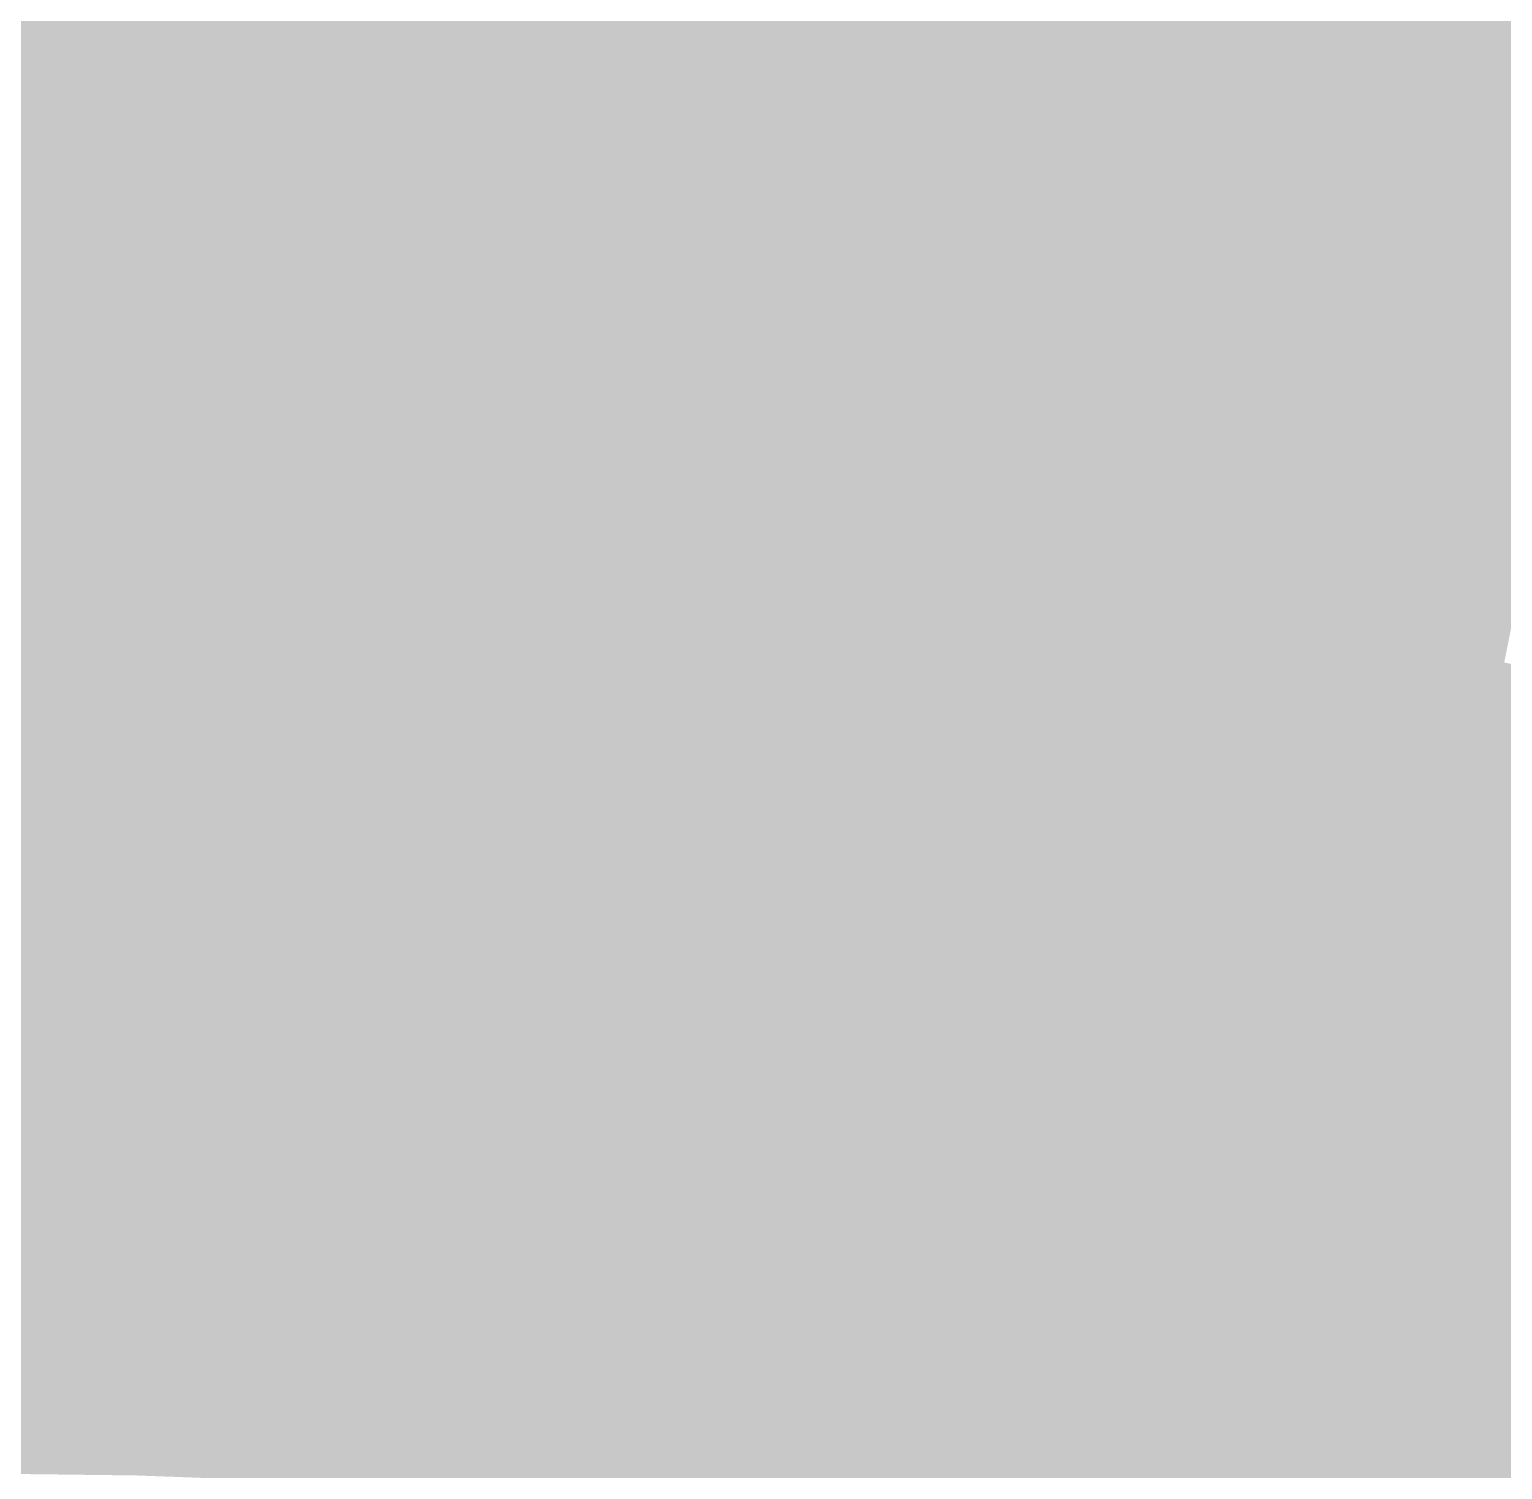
# Model space of a CAD drawing. Header units: inches. Extents: x -266 to 784, y -170 to 213.
# Drawn here: x 1.04 to 25.53, y 115.06 to 139.01 of the extents above; entities that cross this region are included whole.
import ezdxf

# ---------------------------------------------------------------- set-up
doc = ezdxf.new("R2010")
doc.units = ezdxf.units.IN
doc.header["$MEASUREMENT"] = 0

msp = doc.modelspace()

# ---------------------------------------------------------------- linework, layer by layer
at = {"color": 77, "true_color": 0x667f3f}
msp.add_solid([(13.7224, 139.325862), (13.820417, 140.321046), (17.137495, 138.947135), (17.259905, 139.939614)], dxfattribs=at)
at = {"color": 77, "true_color": 0x657b3d}
msp.add_solid([(20.688997, 139.473888), (20.835727, 140.463064), (24.105626, 138.924148), (24.276588, 139.909425)], dxfattribs=at)
at = {"color": 77, "true_color": 0x638341}
msp.add_solid([(0, 139), (0, 140), (3.411231, 138.958136), (3.435772, 139.957835)], dxfattribs=at)
at = {"color": 77, "true_color": 0x658341}
msp.add_solid([(3.411231, 138.958136), (3.435772, 139.957835), (6.820407, 138.832568), (6.869474, 139.831364)], dxfattribs=at)
at = {"color": 77, "true_color": 0x668341}
msp.add_solid([(6.820407, 138.832568), (6.869474, 139.831364), (10.225474, 138.623373), (10.299039, 139.620664)], dxfattribs=at)
at = {"color": 67, "true_color": 0x687f3f}
msp.add_solid([(17.137495, 138.947135), (17.259905, 139.939614), (20.542266, 138.484711), (20.688997, 139.473888)], dxfattribs=at)
at = {"color": 67, "true_color": 0x677b3d}
msp.add_solid([(24.105626, 138.924148), (24.276588, 139.909425), (27.507735, 138.290725), (27.702826, 139.27151)], dxfattribs=at)
at = {"color": 67, "true_color": 0x688341}
msp.add_solid([(10.225474, 138.623373), (10.299039, 139.620664), (13.624383, 138.330677), (13.7224, 139.325862)], dxfattribs=at)
at = {"color": 67, "true_color": 0x698341}
msp.add_solid([(13.624383, 138.330677), (13.7224, 139.325862), (17.015084, 137.954655), (17.137495, 138.947135)], dxfattribs=at)
at = {"color": 67, "true_color": 0x697f3f}
msp.add_solid([(20.542266, 138.484711), (20.688997, 139.473888), (23.934664, 137.93887), (24.105626, 138.924148)], dxfattribs=at)
at = {"color": 77, "true_color": 0x668843}
msp.add_solid([(0, 138), (0, 139), (3.38669, 137.958437), (3.411231, 138.958136)], dxfattribs=at)
at = {"color": 67, "true_color": 0x688843}
msp.add_solid([(3.38669, 137.958437), (3.411231, 138.958136), (6.771339, 137.833773), (6.820407, 138.832568)], dxfattribs=at)
at = {"color": 67, "true_color": 0x6b8341}
msp.add_solid([(17.015084, 137.954655), (17.137495, 138.947135), (20.395536, 137.495535), (20.542266, 138.484711)], dxfattribs=at)
at = {"color": 67, "true_color": 0x6a7f3f}
msp.add_solid([(23.934664, 137.93887), (24.105626, 138.924148), (27.312645, 137.309939), (27.507735, 138.290725)], dxfattribs=at)
at = {"color": 67, "true_color": 0x6a8843}
msp.add_solid([(6.771339, 137.833773), (6.820407, 138.832568), (10.15191, 137.626083), (10.225474, 138.623373)], dxfattribs=at)
at = {"color": 67, "true_color": 0x6b8843}
msp.add_solid([(10.15191, 137.626083), (10.225474, 138.623373), (13.526365, 137.335492), (13.624383, 138.330677)], dxfattribs=at)
at = {"color": 67, "true_color": 0x6d8341}
msp.add_solid([(20.395536, 137.495535), (20.542266, 138.484711), (23.763703, 136.953592), (23.934664, 137.93887)], dxfattribs=at)
at = {"color": 67, "true_color": 0x6d8843}
msp.add_solid([(13.526365, 137.335492), (13.624383, 138.330677), (16.892673, 136.962176), (17.015084, 137.954655)], dxfattribs=at)
at = {"color": 67, "true_color": 0x6a8c45}
msp.add_solid([(0, 137), (0, 138), (3.362148, 136.958738), (3.38669, 137.958437)], dxfattribs=at)
at = {"color": 67, "true_color": 0x6b8c45}
msp.add_solid([(3.362148, 136.958738), (3.38669, 137.958437), (6.722271, 136.834977), (6.771339, 137.833773)], dxfattribs=at)
at = {"color": 67, "true_color": 0x6e8843}
msp.add_solid([(16.892673, 136.962176), (17.015084, 137.954655), (20.248805, 136.506358), (20.395536, 137.495535)], dxfattribs=at)
at = {"color": 67, "true_color": 0x6e8341}
msp.add_solid([(23.763703, 136.953592), (23.934664, 137.93887), (27.117555, 136.329154), (27.312645, 137.309939)], dxfattribs=at)
at = {"color": 67, "true_color": 0x6d8c45}
msp.add_solid([(6.722271, 136.834977), (6.771339, 137.833773), (10.078345, 136.628793), (10.15191, 137.626083)], dxfattribs=at)
at = {"color": 67, "true_color": 0x6f8c45}
msp.add_solid([(10.078345, 136.628793), (10.15191, 137.626083), (13.428348, 136.340308), (13.526365, 137.335492)], dxfattribs=at)
at = {"color": 67, "true_color": 0x708843}
msp.add_solid([(20.248805, 136.506358), (20.395536, 137.495535), (23.592741, 135.968315), (23.763703, 136.953592)], dxfattribs=at)
at = {"color": 67, "true_color": 0x708c45}
msp.add_solid([(13.428348, 136.340308), (13.526365, 137.335492), (16.770263, 135.969696), (16.892673, 136.962176)], dxfattribs=at)
at = {"color": 75, "true_color": 0x6d9048}
msp.add_solid([(0, 136), (0, 137), (3.337607, 135.959039), (3.362148, 136.958738)], dxfattribs=at)
at = {"color": 75, "true_color": 0x6f9048}
msp.add_solid([(3.337607, 135.959039), (3.362148, 136.958738), (6.673204, 135.836182), (6.722271, 136.834977)], dxfattribs=at)
at = {"color": 67, "true_color": 0x728c45}
msp.add_solid([(16.770263, 135.969696), (16.892673, 136.962176), (20.102075, 135.517182), (20.248805, 136.506358)], dxfattribs=at)
at = {"color": 67, "true_color": 0x728843}
msp.add_solid([(23.592741, 135.968315), (23.763703, 136.953592), (26.922464, 135.348369), (27.117555, 136.329154)], dxfattribs=at)
at = {"color": 75, "true_color": 0x709048}
msp.add_solid([(6.673204, 135.836182), (6.722271, 136.834977), (10.004781, 135.631502), (10.078345, 136.628793)], dxfattribs=at)
at = {"color": 75, "true_color": 0x729048}
msp.add_solid([(10.004781, 135.631502), (10.078345, 136.628793), (13.330331, 135.345123), (13.428348, 136.340308)], dxfattribs=at)
at = {"color": 75, "true_color": 0x748c45}
msp.add_solid([(20.102075, 135.517182), (20.248805, 136.506358), (23.421779, 134.983037), (23.592741, 135.968315)], dxfattribs=at)
at = {"color": 75, "true_color": 0x749048}
msp.add_solid([(13.330331, 135.345123), (13.428348, 136.340308), (16.647852, 134.977217), (16.770263, 135.969696)], dxfattribs=at)
at = {"color": 75, "true_color": 0x70944a}
msp.add_solid([(0, 135), (0, 136), (3.313066, 134.959341), (3.337607, 135.959039)], dxfattribs=at)
at = {"color": 75, "true_color": 0x72944a}
msp.add_solid([(3.313066, 134.959341), (3.337607, 135.959039), (6.624136, 134.837387), (6.673204, 135.836182)], dxfattribs=at)
at = {"color": 75, "true_color": 0x759048}
msp.add_solid([(16.647852, 134.977217), (16.770263, 135.969696), (19.955345, 134.528005), (20.102075, 135.517182)], dxfattribs=at)
at = {"color": 75, "true_color": 0x758c45}
msp.add_solid([(23.421779, 134.983037), (23.592741, 135.968315), (26.727374, 134.367583), (26.922464, 135.348369)], dxfattribs=at)
at = {"color": 75, "true_color": 0x74944a}
msp.add_solid([(6.624136, 134.837387), (6.673204, 135.836182), (9.931216, 134.634212), (10.004781, 135.631502)], dxfattribs=at)
at = {"color": 75, "true_color": 0x75944a}
msp.add_solid([(9.931216, 134.634212), (10.004781, 135.631502), (13.232314, 134.349938), (13.330331, 135.345123)], dxfattribs=at)
at = {"color": 75, "true_color": 0x779048}
msp.add_solid([(19.955345, 134.528005), (20.102075, 135.517182), (23.250817, 133.997759), (23.421779, 134.983037)], dxfattribs=at)
at = {"color": 75, "true_color": 0x77944a}
msp.add_solid([(13.232314, 134.349938), (13.330331, 135.345123), (16.525441, 133.984737), (16.647852, 134.977217)], dxfattribs=at)
at = {"color": 75, "true_color": 0x73994c}
msp.add_solid([(0, 134), (0, 135), (3.288525, 133.959642), (3.313066, 134.959341)], dxfattribs=at)
at = {"color": 75, "true_color": 0x75994c}
msp.add_solid([(3.288525, 133.959642), (3.313066, 134.959341), (6.575068, 133.838591), (6.624136, 134.837387)], dxfattribs=at)
at = {"color": 75, "true_color": 0x79944a}
msp.add_solid([(16.525441, 133.984737), (16.647852, 134.977217), (19.808614, 133.538829), (19.955345, 134.528005)], dxfattribs=at)
at = {"color": 75, "true_color": 0x799048}
msp.add_solid([(23.250817, 133.997759), (23.421779, 134.983037), (26.532284, 133.386798), (26.727374, 134.367583)], dxfattribs=at)
at = {"color": 75, "true_color": 0x77994c}
msp.add_solid([(6.575068, 133.838591), (6.624136, 134.837387), (9.857652, 133.636921), (9.931216, 134.634212)], dxfattribs=at)
at = {"color": 75, "true_color": 0x79994c}
msp.add_solid([(9.857652, 133.636921), (9.931216, 134.634212), (13.134297, 133.354753), (13.232314, 134.349938)], dxfattribs=at)
at = {"color": 75, "true_color": 0x7b944a}
msp.add_solid([(19.808614, 133.538829), (19.955345, 134.528005), (23.079855, 133.012482), (23.250817, 133.997759)], dxfattribs=at)
at = {"color": 75, "true_color": 0x7b994c}
msp.add_solid([(13.134297, 133.354753), (13.232314, 134.349938), (16.40303, 132.992258), (16.525441, 133.984737)], dxfattribs=at)
at = {"color": 75, "true_color": 0x779d4e}
msp.add_solid([(0, 133), (0, 134), (3.263983, 132.959943), (3.288525, 133.959642)], dxfattribs=at)
at = {"color": 75, "true_color": 0x789d4e}
msp.add_solid([(3.263983, 132.959943), (3.288525, 133.959642), (6.526001, 132.839796), (6.575068, 133.838591)], dxfattribs=at)
at = {"color": 65, "true_color": 0x7c994c}
msp.add_solid([(16.40303, 132.992258), (16.525441, 133.984737), (19.661884, 132.549652), (19.808614, 133.538829)], dxfattribs=at)
at = {"color": 65, "true_color": 0x7c944a}
msp.add_solid([(23.079855, 133.012482), (23.250817, 133.997759), (26.337193, 132.406013), (26.532284, 133.386798)], dxfattribs=at)
at = {"color": 75, "true_color": 0x7a9d4e}
msp.add_solid([(6.526001, 132.839796), (6.575068, 133.838591), (9.784087, 132.639631), (9.857652, 133.636921)], dxfattribs=at)
at = {"color": 65, "true_color": 0x7c9d4e}
msp.add_solid([(9.784087, 132.639631), (9.857652, 133.636921), (13.03628, 132.359569), (13.134297, 133.354753)], dxfattribs=at)
at = {"color": 65, "true_color": 0x7e994c}
msp.add_solid([(19.661884, 132.549652), (19.808614, 133.538829), (22.908893, 132.027204), (23.079855, 133.012482)], dxfattribs=at)
at = {"color": 65, "true_color": 0x7e9d4e}
msp.add_solid([(13.03628, 132.359569), (13.134297, 133.354753), (16.28062, 131.999778), (16.40303, 132.992258)], dxfattribs=at)
at = {"color": 75, "true_color": 0x7aa150}
msp.add_solid([(0, 132), (0, 133), (3.239442, 131.960244), (3.263983, 132.959943)], dxfattribs=at)
at = {"color": 65, "true_color": 0x7ca150}
msp.add_solid([(3.239442, 131.960244), (3.263983, 132.959943), (6.476933, 131.841), (6.526001, 132.839796)], dxfattribs=at)
at = {"color": 65, "true_color": 0x809d4e}
msp.add_solid([(16.28062, 131.999778), (16.40303, 132.992258), (19.515153, 131.560476), (19.661884, 132.549652)], dxfattribs=at)
at = {"color": 65, "true_color": 0x80994c}
msp.add_solid([(22.908893, 132.027204), (23.079855, 133.012482), (26.142103, 131.425228), (26.337193, 132.406013)], dxfattribs=at)
at = {"color": 65, "true_color": 0x7ea150}
msp.add_solid([(6.476933, 131.841), (6.526001, 132.839796), (9.710522, 131.64234), (9.784087, 132.639631)], dxfattribs=at)
at = {"color": 65, "true_color": 0x80a150}
msp.add_solid([(9.710522, 131.64234), (9.784087, 132.639631), (12.938263, 131.364384), (13.03628, 132.359569)], dxfattribs=at)
at = {"color": 65, "true_color": 0x829d4e}
msp.add_solid([(19.515153, 131.560476), (19.661884, 132.549652), (22.737931, 131.041926), (22.908893, 132.027204)], dxfattribs=at)
at = {"color": 65, "true_color": 0x81a150}
msp.add_solid([(12.938263, 131.364384), (13.03628, 132.359569), (16.158209, 131.007299), (16.28062, 131.999778)], dxfattribs=at)
at = {"color": 65, "true_color": 0x7da552}
msp.add_solid([(0, 131), (0, 132), (3.214901, 130.960545), (3.239442, 131.960244)], dxfattribs=at)
at = {"color": 65, "true_color": 0x83a150}
msp.add_solid([(16.158209, 131.007299), (16.28062, 131.999778), (19.368423, 130.571299), (19.515153, 131.560476)], dxfattribs=at)
at = {"color": 65, "true_color": 0x849d4e}
msp.add_solid([(22.737931, 131.041926), (22.908893, 132.027204), (25.947013, 130.444442), (26.142103, 131.425228)], dxfattribs=at)
at = {"color": 65, "true_color": 0x7fa552}
msp.add_solid([(3.214901, 130.960545), (3.239442, 131.960244), (6.427865, 130.842205), (6.476933, 131.841)], dxfattribs=at)
at = {"color": 65, "true_color": 0x81a552}
msp.add_solid([(6.427865, 130.842205), (6.476933, 131.841), (9.636958, 130.64505), (9.710522, 131.64234)], dxfattribs=at)
at = {"color": 65, "true_color": 0x83a552}
msp.add_solid([(9.636958, 130.64505), (9.710522, 131.64234), (12.840245, 130.369199), (12.938263, 131.364384)], dxfattribs=at)
at = {"color": 65, "true_color": 0x85a150}
msp.add_solid([(19.368423, 130.571299), (19.515153, 131.560476), (22.566969, 130.056649), (22.737931, 131.041926)], dxfattribs=at)
at = {"color": 65, "true_color": 0x85a552}
msp.add_solid([(12.840245, 130.369199), (12.938263, 131.364384), (16.035798, 130.014819), (16.158209, 131.007299)], dxfattribs=at)
at = {"color": 65, "true_color": 0x87a552}
msp.add_solid([(16.035798, 130.014819), (16.158209, 131.007299), (19.221692, 129.582123), (19.368423, 130.571299)], dxfattribs=at)
at = {"color": 65, "true_color": 0x87a150}
msp.add_solid([(22.566969, 130.056649), (22.737931, 131.041926), (25.751923, 129.463657), (25.947013, 130.444442)], dxfattribs=at)
at = {"color": 65, "true_color": 0x80aa54}
msp.add_solid([(0, 130), (0, 131), (3.19036, 129.960846), (3.214901, 130.960545)], dxfattribs=at)
at = {"color": 65, "true_color": 0x82aa54}
msp.add_solid([(3.19036, 129.960846), (3.214901, 130.960545), (6.378798, 129.843409), (6.427865, 130.842205)], dxfattribs=at)
at = {"color": 65, "true_color": 0x84aa54}
msp.add_solid([(6.378798, 129.843409), (6.427865, 130.842205), (9.563393, 129.647759), (9.636958, 130.64505)], dxfattribs=at)
at = {"color": 65, "true_color": 0x86aa54}
msp.add_solid([(9.563393, 129.647759), (9.636958, 130.64505), (12.742228, 129.374014), (12.840245, 130.369199)], dxfattribs=at)
at = {"color": 65, "true_color": 0x89a552}
msp.add_solid([(19.221692, 129.582123), (19.368423, 130.571299), (22.396007, 129.071371), (22.566969, 130.056649)], dxfattribs=at)
at = {"color": 65, "true_color": 0x88aa54}
msp.add_solid([(12.742228, 129.374014), (12.840245, 130.369199), (15.913388, 129.022339), (16.035798, 130.014819)], dxfattribs=at)
at = {"color": 65, "true_color": 0x8ba552}
msp.add_solid([(22.396007, 129.071371), (22.566969, 130.056649), (25.556832, 128.482872), (25.751923, 129.463657)], dxfattribs=at)
at = {"color": 65, "true_color": 0x84ae56}
msp.add_solid([(0, 129), (0, 130), (3.165818, 128.961148), (3.19036, 129.960846)], dxfattribs=at)
at = {"color": 65, "true_color": 0x86ae56}
msp.add_solid([(3.165818, 128.961148), (3.19036, 129.960846), (6.32973, 128.844614), (6.378798, 129.843409)], dxfattribs=at)
at = {"color": 65, "true_color": 0x88ae56}
msp.add_solid([(6.32973, 128.844614), (6.378798, 129.843409), (9.489829, 128.650469), (9.563393, 129.647759)], dxfattribs=at)
at = {"color": 65, "true_color": 0x8aaa54}
msp.add_solid([(15.913388, 129.022339), (16.035798, 130.014819), (19.074962, 128.592946), (19.221692, 129.582123)], dxfattribs=at)
at = {"color": 65, "true_color": 0x8aae56}
msp.add_solid([(9.489829, 128.650469), (9.563393, 129.647759), (12.644211, 128.37883), (12.742228, 129.374014)], dxfattribs=at)
at = {"color": 65, "true_color": 0x8caa54}
msp.add_solid([(19.074962, 128.592946), (19.221692, 129.582123), (22.225046, 128.086094), (22.396007, 129.071371)], dxfattribs=at)
at = {"color": 65, "true_color": 0x8cae56}
msp.add_solid([(12.644211, 128.37883), (12.742228, 129.374014), (15.790977, 128.02986), (15.913388, 129.022339)], dxfattribs=at)
at = {"color": 65, "true_color": 0x8eaa54}
msp.add_solid([(22.225046, 128.086094), (22.396007, 129.071371), (25.361742, 127.502086), (25.556832, 128.482872)], dxfattribs=at)
at = {"color": 65, "true_color": 0x87b259}
msp.add_solid([(0, 128), (0, 129), (3.141277, 127.961449), (3.165818, 128.961148)], dxfattribs=at)
at = {"color": 65, "true_color": 0x89b259}
msp.add_solid([(3.141277, 127.961449), (3.165818, 128.961148), (6.280662, 127.845818), (6.32973, 128.844614)], dxfattribs=at)
at = {"color": 65, "true_color": 0x8bb259}
msp.add_solid([(6.280662, 127.845818), (6.32973, 128.844614), (9.416264, 127.653178), (9.489829, 128.650469)], dxfattribs=at)
at = {"color": 65, "true_color": 0x8eae56}
msp.add_solid([(15.790977, 128.02986), (15.913388, 129.022339), (18.928231, 127.60377), (19.074962, 128.592946)], dxfattribs=at)
at = {"color": 65, "true_color": 0x8db259}
msp.add_solid([(9.416264, 127.653178), (9.489829, 128.650469), (12.546194, 127.383645), (12.644211, 128.37883)], dxfattribs=at)
at = {"color": 55, "true_color": 0x90ae56}
msp.add_solid([(18.928231, 127.60377), (19.074962, 128.592946), (22.054084, 127.100816), (22.225046, 128.086094)], dxfattribs=at)
at = {"color": 55, "true_color": 0x8fb259}
msp.add_solid([(12.546194, 127.383645), (12.644211, 128.37883), (15.668566, 127.03738), (15.790977, 128.02986)], dxfattribs=at)
at = {"color": 55, "true_color": 0x90aa54}
msp.add_solid([(25.361742, 127.502086), (25.556832, 128.482872), (28.483161, 126.841277), (28.702262, 127.816979)], dxfattribs=at)
at = {"color": 55, "true_color": 0x92ae56}
msp.add_solid([(22.054084, 127.100816), (22.225046, 128.086094), (25.166652, 126.521301), (25.361742, 127.502086)], dxfattribs=at)
at = {"color": 83, "true_color": 0x8ab65b}
msp.add_solid([(0, 127), (0, 128), (3.116736, 126.96175), (3.141277, 127.961449)], dxfattribs=at)
at = {"color": 73, "true_color": 0x8cb65b}
msp.add_solid([(3.116736, 126.96175), (3.141277, 127.961449), (6.231595, 126.847023), (6.280662, 127.845818)], dxfattribs=at)
at = {"color": 73, "true_color": 0x8eb65b}
msp.add_solid([(6.231595, 126.847023), (6.280662, 127.845818), (9.3427, 126.655888), (9.416264, 127.653178)], dxfattribs=at)
at = {"color": 55, "true_color": 0x91b259}
msp.add_solid([(15.668566, 127.03738), (15.790977, 128.02986), (18.781501, 126.614593), (18.928231, 127.60377)], dxfattribs=at)
at = {"color": 73, "true_color": 0x90b65b}
msp.add_solid([(9.3427, 126.655888), (9.416264, 127.653178), (12.448177, 126.38846), (12.546194, 127.383645)], dxfattribs=at)
at = {"color": 55, "true_color": 0x93b259}
msp.add_solid([(18.781501, 126.614593), (18.928231, 127.60377), (21.883122, 126.115538), (22.054084, 127.100816)], dxfattribs=at)
at = {"color": 73, "true_color": 0x93b65b}
msp.add_solid([(12.448177, 126.38846), (12.546194, 127.383645), (15.546156, 126.044901), (15.668566, 127.03738)], dxfattribs=at)
at = {"color": 55, "true_color": 0x94ae56}
msp.add_solid([(25.166652, 126.521301), (25.361742, 127.502086), (28.26406, 125.865575), (28.483161, 126.841277)], dxfattribs=at)
at = {"color": 55, "true_color": 0x95b259}
msp.add_solid([(21.883122, 126.115538), (22.054084, 127.100816), (24.971561, 125.540516), (25.166652, 126.521301)], dxfattribs=at)
at = {"color": 73, "true_color": 0x8dbb5d}
msp.add_solid([(0, 126), (0, 127), (3.092195, 125.962051), (3.116736, 126.96175)], dxfattribs=at)
at = {"color": 73, "true_color": 0x8fbb5d}
msp.add_solid([(3.092195, 125.962051), (3.116736, 126.96175), (6.182527, 125.848227), (6.231595, 126.847023)], dxfattribs=at)
at = {"color": 73, "true_color": 0x92bb5d}
msp.add_solid([(6.182527, 125.848227), (6.231595, 126.847023), (9.269135, 125.658598), (9.3427, 126.655888)], dxfattribs=at)
at = {"color": 73, "true_color": 0x95b65b}
msp.add_solid([(15.546156, 126.044901), (15.668566, 127.03738), (18.63477, 125.625417), (18.781501, 126.614593)], dxfattribs=at)
at = {"color": 73, "true_color": 0x94bb5d}
msp.add_solid([(9.269135, 125.658598), (9.3427, 126.655888), (12.35016, 125.393276), (12.448177, 126.38846)], dxfattribs=at)
at = {"color": 73, "true_color": 0x97b65b}
msp.add_solid([(18.63477, 125.625417), (18.781501, 126.614593), (21.71216, 125.130261), (21.883122, 126.115538)], dxfattribs=at)
at = {"color": 73, "true_color": 0x96bb5d}
msp.add_solid([(12.35016, 125.393276), (12.448177, 126.38846), (15.423745, 125.052421), (15.546156, 126.044901)], dxfattribs=at)
at = {"color": 55, "true_color": 0x98b259}
msp.add_solid([(24.971561, 125.540516), (25.166652, 126.521301), (28.044959, 124.889873), (28.26406, 125.865575)], dxfattribs=at)
at = {"color": 73, "true_color": 0x99b65b}
msp.add_solid([(21.71216, 125.130261), (21.883122, 126.115538), (24.776471, 124.559731), (24.971561, 125.540516)], dxfattribs=at)
at = {"color": 73, "true_color": 0x91bf5f}
msp.add_solid([(0, 125), (0, 126), (3.067654, 124.962352), (3.092195, 125.962051)], dxfattribs=at)
at = {"color": 73, "true_color": 0x93bf5f}
msp.add_solid([(3.067654, 124.962352), (3.092195, 125.962051), (6.133459, 124.849432), (6.182527, 125.848227)], dxfattribs=at)
at = {"color": 73, "true_color": 0x98bb5d}
msp.add_solid([(15.423745, 125.052421), (15.546156, 126.044901), (18.48804, 124.63624), (18.63477, 125.625417)], dxfattribs=at)
at = {"color": 73, "true_color": 0x95bf5f}
msp.add_solid([(6.133459, 124.849432), (6.182527, 125.848227), (9.19557, 124.661307), (9.269135, 125.658598)], dxfattribs=at)
at = {"color": 73, "true_color": 0x97bf5f}
msp.add_solid([(9.19557, 124.661307), (9.269135, 125.658598), (12.252143, 124.398091), (12.35016, 125.393276)], dxfattribs=at)
at = {"color": 73, "true_color": 0x9abb5d}
msp.add_solid([(18.48804, 124.63624), (18.63477, 125.625417), (21.541198, 124.144983), (21.71216, 125.130261)], dxfattribs=at)
at = {"color": 73, "true_color": 0x99bf5f}
msp.add_solid([(12.252143, 124.398091), (12.35016, 125.393276), (15.301334, 124.059942), (15.423745, 125.052421)], dxfattribs=at)
at = {"color": 73, "true_color": 0x9bb65b}
msp.add_solid([(24.776471, 124.559731), (24.971561, 125.540516), (27.825858, 123.914171), (28.044959, 124.889873)], dxfattribs=at)
at = {"color": 73, "true_color": 0x9dbb5d}
msp.add_solid([(21.541198, 124.144983), (21.71216, 125.130261), (24.581381, 123.578945), (24.776471, 124.559731)], dxfattribs=at)
at = {"color": 73, "true_color": 0x94c361}
msp.add_solid([(0, 124), (0, 125), (3.043112, 123.962654), (3.067654, 124.962352)], dxfattribs=at)
at = {"color": 73, "true_color": 0x96c361}
msp.add_solid([(3.043112, 123.962654), (3.067654, 124.962352), (6.084392, 123.850637), (6.133459, 124.849432)], dxfattribs=at)
at = {"color": 73, "true_color": 0x9cbf5f}
msp.add_solid([(15.301334, 124.059942), (15.423745, 125.052421), (18.341309, 123.647064), (18.48804, 124.63624)], dxfattribs=at)
at = {"color": 73, "true_color": 0x98c361}
msp.add_solid([(6.084392, 123.850637), (6.133459, 124.849432), (9.122006, 123.664017), (9.19557, 124.661307)], dxfattribs=at)
at = {"color": 73, "true_color": 0x9bc361}
msp.add_solid([(9.122006, 123.664017), (9.19557, 124.661307), (12.154125, 123.402906), (12.252143, 124.398091)], dxfattribs=at)
at = {"color": 73, "true_color": 0x9ebf5f}
msp.add_solid([(18.341309, 123.647064), (18.48804, 124.63624), (21.370236, 123.159705), (21.541198, 124.144983)], dxfattribs=at)
at = {"color": 73, "true_color": 0x9dc361}
msp.add_solid([(12.154125, 123.402906), (12.252143, 124.398091), (15.178924, 123.067462), (15.301334, 124.059942)], dxfattribs=at)
at = {"color": 73, "true_color": 0x9fbb5d}
msp.add_solid([(24.581381, 123.578945), (24.776471, 124.559731), (27.606756, 122.938468), (27.825858, 123.914171)], dxfattribs=at)
at = {"color": 73, "true_color": 0xa0bf5f}
msp.add_solid([(21.370236, 123.159705), (21.541198, 124.144983), (24.38629, 122.59816), (24.581381, 123.578945)], dxfattribs=at)
at = {"color": 73, "true_color": 0x97c863}
msp.add_solid([(0, 123), (0, 124), (3.018571, 122.962955), (3.043112, 123.962654)], dxfattribs=at)
at = {"color": 73, "true_color": 0x99c863}
msp.add_solid([(3.018571, 122.962955), (3.043112, 123.962654), (6.035324, 122.851841), (6.084392, 123.850637)], dxfattribs=at)
at = {"color": 73, "true_color": 0x9fc361}
msp.add_solid([(15.178924, 123.067462), (15.301334, 124.059942), (18.194579, 122.657887), (18.341309, 123.647064)], dxfattribs=at)
at = {"color": 73, "true_color": 0x9cc863}
msp.add_solid([(6.035324, 122.851841), (6.084392, 123.850637), (9.048441, 122.666726), (9.122006, 123.664017)], dxfattribs=at)
at = {"color": 73, "true_color": 0x9ec863}
msp.add_solid([(9.048441, 122.666726), (9.122006, 123.664017), (12.056108, 122.407721), (12.154125, 123.402906)], dxfattribs=at)
at = {"color": 73, "true_color": 0xa2c361}
msp.add_solid([(18.194579, 122.657887), (18.341309, 123.647064), (21.199274, 122.174428), (21.370236, 123.159705)], dxfattribs=at)
at = {"color": 73, "true_color": 0xa3bf5f}
msp.add_solid([(24.38629, 122.59816), (24.581381, 123.578945), (27.387655, 121.962766), (27.606756, 122.938468)], dxfattribs=at)
at = {"color": 73, "true_color": 0xa0c863}
msp.add_solid([(12.056108, 122.407721), (12.154125, 123.402906), (15.056513, 122.074983), (15.178924, 123.067462)], dxfattribs=at)
at = {"color": 73, "true_color": 0x9acc65}
msp.add_solid([(0, 122), (0, 123), (2.99403, 121.963256), (3.018571, 122.962955)], dxfattribs=at)
at = {"color": 73, "true_color": 0x9dcc65}
msp.add_solid([(2.99403, 121.963256), (3.018571, 122.962955), (5.986256, 121.853046), (6.035324, 122.851841)], dxfattribs=at)
at = {"color": 73, "true_color": 0xa3c863}
msp.add_solid([(15.056513, 122.074983), (15.178924, 123.067462), (18.047848, 121.668711), (18.194579, 122.657887)], dxfattribs=at)
at = {"color": 73, "true_color": 0xa4c361}
msp.add_solid([(21.199274, 122.174428), (21.370236, 123.159705), (24.1912, 121.617375), (24.38629, 122.59816)], dxfattribs=at)
at = {"color": 73, "true_color": 0x9fcc65}
msp.add_solid([(5.986256, 121.853046), (6.035324, 122.851841), (8.974877, 121.669436), (9.048441, 122.666726)], dxfattribs=at)
at = {"color": 73, "true_color": 0xa1cc65}
msp.add_solid([(8.974877, 121.669436), (9.048441, 122.666726), (11.958091, 121.412537), (12.056108, 122.407721)], dxfattribs=at)
at = {"color": 73, "true_color": 0xa5c863}
msp.add_solid([(18.047848, 121.668711), (18.194579, 122.657887), (21.028312, 121.18915), (21.199274, 122.174428)], dxfattribs=at)
at = {"color": 63, "true_color": 0xa6c361}
msp.add_solid([(24.1912, 121.617375), (24.38629, 122.59816), (27.168554, 120.987064), (27.387655, 121.962766)], dxfattribs=at)
at = {"color": 73, "true_color": 0xa4cc65}
msp.add_solid([(11.958091, 121.412537), (12.056108, 122.407721), (14.934102, 121.082503), (15.056513, 122.074983)], dxfattribs=at)
at = {"color": 73, "true_color": 0x9dd068}
msp.add_solid([(0, 121), (0, 122), (2.969489, 120.963557), (2.99403, 121.963256)], dxfattribs=at)
at = {"color": 73, "true_color": 0xa0d068}
msp.add_solid([(2.969489, 120.963557), (2.99403, 121.963256), (5.937189, 120.85425), (5.986256, 121.853046)], dxfattribs=at)
at = {"color": 63, "true_color": 0xa6cc65}
msp.add_solid([(14.934102, 121.082503), (15.056513, 122.074983), (17.901118, 120.679534), (18.047848, 121.668711)], dxfattribs=at)
at = {"color": 63, "true_color": 0xa7c863}
msp.add_solid([(21.028312, 121.18915), (21.199274, 122.174428), (23.99611, 120.636589), (24.1912, 121.617375)], dxfattribs=at)
at = {"color": 73, "true_color": 0xa2d068}
msp.add_solid([(5.937189, 120.85425), (5.986256, 121.853046), (8.901312, 120.672145), (8.974877, 121.669436)], dxfattribs=at)
at = {"color": 73, "true_color": 0xa5d068}
msp.add_solid([(8.901312, 120.672145), (8.974877, 121.669436), (11.860074, 120.417352), (11.958091, 121.412537)], dxfattribs=at)
at = {"color": 63, "true_color": 0xa9cc65}
msp.add_solid([(17.901118, 120.679534), (18.047848, 121.668711), (20.85735, 120.203872), (21.028312, 121.18915)], dxfattribs=at)
at = {"color": 63, "true_color": 0xaac863}
msp.add_solid([(23.99611, 120.636589), (24.1912, 121.617375), (26.949453, 120.011362), (27.168554, 120.987064)], dxfattribs=at)
at = {"color": 63, "true_color": 0xa7d068}
msp.add_solid([(11.860074, 120.417352), (11.958091, 121.412537), (14.811692, 120.090024), (14.934102, 121.082503)], dxfattribs=at)
at = {"color": 73, "true_color": 0xa1d46a}
msp.add_solid([(0, 120), (0, 121), (2.944947, 119.963858), (2.969489, 120.963557)], dxfattribs=at)
at = {"color": 73, "true_color": 0xa3d46a}
msp.add_solid([(2.944947, 119.963858), (2.969489, 120.963557), (5.888121, 119.855455), (5.937189, 120.85425)], dxfattribs=at)
at = {"color": 63, "true_color": 0xaad068}
msp.add_solid([(14.811692, 120.090024), (14.934102, 121.082503), (17.754387, 119.690358), (17.901118, 120.679534)], dxfattribs=at)
at = {"color": 63, "true_color": 0xabcc65}
msp.add_solid([(20.85735, 120.203872), (21.028312, 121.18915), (23.801019, 119.655804), (23.99611, 120.636589)], dxfattribs=at)
at = {"color": 63, "true_color": 0xa6d46a}
msp.add_solid([(5.888121, 119.855455), (5.937189, 120.85425), (8.827748, 119.674855), (8.901312, 120.672145)], dxfattribs=at)
at = {"color": 63, "true_color": 0xa8d46a}
msp.add_solid([(8.827748, 119.674855), (8.901312, 120.672145), (11.762057, 119.422167), (11.860074, 120.417352)], dxfattribs=at)
at = {"color": 63, "true_color": 0xacd068}
msp.add_solid([(17.754387, 119.690358), (17.901118, 120.679534), (20.686389, 119.218595), (20.85735, 120.203872)], dxfattribs=at)
at = {"color": 63, "true_color": 0xadcc65}
msp.add_solid([(23.801019, 119.655804), (23.99611, 120.636589), (26.730351, 119.03566), (26.949453, 120.011362)], dxfattribs=at)
at = {"color": 63, "true_color": 0xabd46a}
msp.add_solid([(11.762057, 119.422167), (11.860074, 120.417352), (14.689281, 119.097544), (14.811692, 120.090024)], dxfattribs=at)
at = {"color": 73, "true_color": 0xa4d96c}
msp.add_solid([(0, 119), (0, 120), (2.920406, 118.964159), (2.944947, 119.963858)], dxfattribs=at)
at = {"color": 63, "true_color": 0xadd46a}
msp.add_solid([(14.689281, 119.097544), (14.811692, 120.090024), (17.607657, 118.701181), (17.754387, 119.690358)], dxfattribs=at)
at = {"color": 63, "true_color": 0xafd068}
msp.add_solid([(20.686389, 119.218595), (20.85735, 120.203872), (23.605929, 118.675019), (23.801019, 119.655804)], dxfattribs=at)
at = {"color": 63, "true_color": 0xa6d96c}
msp.add_solid([(2.920406, 118.964159), (2.944947, 119.963858), (5.839053, 118.856659), (5.888121, 119.855455)], dxfattribs=at)
at = {"color": 63, "true_color": 0xa9d96c}
msp.add_solid([(5.839053, 118.856659), (5.888121, 119.855455), (8.754183, 118.677564), (8.827748, 119.674855)], dxfattribs=at)
at = {"color": 63, "true_color": 0xacd96c}
msp.add_solid([(8.754183, 118.677564), (8.827748, 119.674855), (11.66404, 118.426982), (11.762057, 119.422167)], dxfattribs=at)
at = {"color": 63, "true_color": 0xb0d46a}
msp.add_solid([(17.607657, 118.701181), (17.754387, 119.690358), (20.515427, 118.233317), (20.686389, 119.218595)], dxfattribs=at)
at = {"color": 63, "true_color": 0xb1d068}
msp.add_solid([(23.605929, 118.675019), (23.801019, 119.655804), (26.51125, 118.059958), (26.730351, 119.03566)], dxfattribs=at)
at = {"color": 63, "true_color": 0xaed96c}
msp.add_solid([(11.66404, 118.426982), (11.762057, 119.422167), (14.56687, 118.105065), (14.689281, 119.097544)], dxfattribs=at)
at = {"color": 63, "true_color": 0xb1d96c}
msp.add_solid([(14.56687, 118.105065), (14.689281, 119.097544), (17.460926, 117.712005), (17.607657, 118.701181)], dxfattribs=at)
at = {"color": 63, "true_color": 0xb2d46a}
msp.add_solid([(20.515427, 118.233317), (20.686389, 119.218595), (23.410839, 117.694234), (23.605929, 118.675019)], dxfattribs=at)
at = {"color": 63, "true_color": 0xa7dd6e}
msp.add_solid([(0, 118), (0, 119), (2.895865, 117.964461), (2.920406, 118.964159)], dxfattribs=at)
at = {"color": 63, "true_color": 0xaadd6e}
msp.add_solid([(2.895865, 117.964461), (2.920406, 118.964159), (5.789986, 117.857864), (5.839053, 118.856659)], dxfattribs=at)
at = {"color": 63, "true_color": 0xacdd6e}
msp.add_solid([(5.789986, 117.857864), (5.839053, 118.856659), (8.680619, 117.680274), (8.754183, 118.677564)], dxfattribs=at)
at = {"color": 63, "true_color": 0xafdd6e}
msp.add_solid([(8.680619, 117.680274), (8.754183, 118.677564), (11.566023, 117.431798), (11.66404, 118.426982)], dxfattribs=at)
at = {"color": 63, "true_color": 0xb3d96c}
msp.add_solid([(17.460926, 117.712005), (17.607657, 118.701181), (20.344465, 117.248039), (20.515427, 118.233317)], dxfattribs=at)
at = {"color": 63, "true_color": 0xb5d46a}
msp.add_solid([(23.410839, 117.694234), (23.605929, 118.675019), (26.292149, 117.084256), (26.51125, 118.059958)], dxfattribs=at)
at = {"color": 63, "true_color": 0xb2dd6e}
msp.add_solid([(11.566023, 117.431798), (11.66404, 118.426982), (14.44446, 117.112585), (14.56687, 118.105065)], dxfattribs=at)
at = {"color": 63, "true_color": 0xb4dd6e}
msp.add_solid([(14.44446, 117.112585), (14.56687, 118.105065), (17.314196, 116.722828), (17.460926, 117.712005)], dxfattribs=at)
at = {"color": 63, "true_color": 0xb6d96c}
msp.add_solid([(20.344465, 117.248039), (20.515427, 118.233317), (23.215748, 116.713448), (23.410839, 117.694234)], dxfattribs=at)
at = {"color": 63, "true_color": 0xaae170}
msp.add_solid([(0, 117), (0, 118), (2.871324, 116.964762), (2.895865, 117.964461)], dxfattribs=at)
at = {"color": 63, "true_color": 0xade170}
msp.add_solid([(2.871324, 116.964762), (2.895865, 117.964461), (5.740918, 116.859068), (5.789986, 117.857864)], dxfattribs=at)
at = {"color": 63, "true_color": 0xb0e170}
msp.add_solid([(5.740918, 116.859068), (5.789986, 117.857864), (8.607054, 116.682983), (8.680619, 117.680274)], dxfattribs=at)
at = {"color": 63, "true_color": 0xb2e170}
msp.add_solid([(8.607054, 116.682983), (8.680619, 117.680274), (11.468005, 116.436613), (11.566023, 117.431798)], dxfattribs=at)
at = {"color": 63, "true_color": 0xb7dd6e}
msp.add_solid([(17.314196, 116.722828), (17.460926, 117.712005), (20.173503, 116.262762), (20.344465, 117.248039)], dxfattribs=at)
at = {"color": 63, "true_color": 0xb8d96c}
msp.add_solid([(23.215748, 116.713448), (23.410839, 117.694234), (26.073048, 116.108553), (26.292149, 117.084256)], dxfattribs=at)
at = {"color": 63, "true_color": 0xb5e170}
msp.add_solid([(11.468005, 116.436613), (11.566023, 117.431798), (14.322049, 116.120106), (14.44446, 117.112585)], dxfattribs=at)
at = {"color": 63, "true_color": 0xb8e170}
msp.add_solid([(14.322049, 116.120106), (14.44446, 117.112585), (17.167466, 115.733652), (17.314196, 116.722828)], dxfattribs=at)
at = {"color": 63, "true_color": 0xb9dd6e}
msp.add_solid([(20.173503, 116.262762), (20.344465, 117.248039), (23.020658, 115.732663), (23.215748, 116.713448)], dxfattribs=at)
at = {"color": 63, "true_color": 0xaee572}
msp.add_solid([(0, 116), (0, 117), (2.846783, 115.965063), (2.871324, 116.964762)], dxfattribs=at)
at = {"color": 63, "true_color": 0xb0e572}
msp.add_solid([(2.846783, 115.965063), (2.871324, 116.964762), (5.69185, 115.860273), (5.740918, 116.859068)], dxfattribs=at)
at = {"color": 63, "true_color": 0xb3e572}
msp.add_solid([(5.69185, 115.860273), (5.740918, 116.859068), (8.533489, 115.685693), (8.607054, 116.682983)], dxfattribs=at)
at = {"color": 63, "true_color": 0xb6e572}
msp.add_solid([(8.533489, 115.685693), (8.607054, 116.682983), (11.369988, 115.441428), (11.468005, 116.436613)], dxfattribs=at)
at = {"color": 63, "true_color": 0xbae170}
msp.add_solid([(17.167466, 115.733652), (17.314196, 116.722828), (20.002541, 115.277484), (20.173503, 116.262762)], dxfattribs=at)
at = {"color": 63, "true_color": 0xbcdd6e}
msp.add_solid([(23.020658, 115.732663), (23.215748, 116.713448), (25.853946, 115.132851), (26.073048, 116.108553)], dxfattribs=at)
at = {"color": 63, "true_color": 0xb8e572}
msp.add_solid([(11.369988, 115.441428), (11.468005, 116.436613), (14.199638, 115.127626), (14.322049, 116.120106)], dxfattribs=at)
at = {"color": 63, "true_color": 0xbbe572}
msp.add_solid([(14.199638, 115.127626), (14.322049, 116.120106), (17.020735, 114.744475), (17.167466, 115.733652)], dxfattribs=at)
at = {"color": 63, "true_color": 0xbde170}
msp.add_solid([(20.002541, 115.277484), (20.173503, 116.262762), (22.825568, 114.751878), (23.020658, 115.732663)], dxfattribs=at)
at = {"color": 71, "true_color": 0xb1ea74}
msp.add_solid([(0, 115), (0, 116), (2.822241, 114.965364), (2.846783, 115.965063)], dxfattribs=at)
at = {"color": 71, "true_color": 0xb4ea74}
msp.add_solid([(2.822241, 114.965364), (2.846783, 115.965063), (5.642783, 114.861477), (5.69185, 115.860273)], dxfattribs=at)
at = {"color": 71, "true_color": 0xb6ea74}
msp.add_solid([(5.642783, 114.861477), (5.69185, 115.860273), (8.459925, 114.688403), (8.533489, 115.685693)], dxfattribs=at)
at = {"color": 71, "true_color": 0xb9ea74}
msp.add_solid([(8.459925, 114.688403), (8.533489, 115.685693), (11.271971, 114.446244), (11.369988, 115.441428)], dxfattribs=at)
at = {"color": 71, "true_color": 0xbee572}
msp.add_solid([(17.020735, 114.744475), (17.167466, 115.733652), (19.831579, 114.292207), (20.002541, 115.277484)], dxfattribs=at)
at = {"color": 53, "true_color": 0xc0e170}
msp.add_solid([(22.825568, 114.751878), (23.020658, 115.732663), (25.634845, 114.157149), (25.853946, 115.132851)], dxfattribs=at)
at = {"color": 71, "true_color": 0xbcea74}
msp.add_solid([(11.271971, 114.446244), (11.369988, 115.441428), (14.077228, 114.135146), (14.199638, 115.127626)], dxfattribs=at)
at = {"color": 71, "true_color": 0xbfea74}
msp.add_solid([(14.077228, 114.135146), (14.199638, 115.127626), (16.874005, 113.755299), (17.020735, 114.744475)], dxfattribs=at)
at = {"color": 71, "true_color": 0xc0e572}
msp.add_solid([(19.831579, 114.292207), (20.002541, 115.277484), (22.630477, 113.771093), (22.825568, 114.751878)], dxfattribs=at)

doc.saveas('drawing.dxf')
